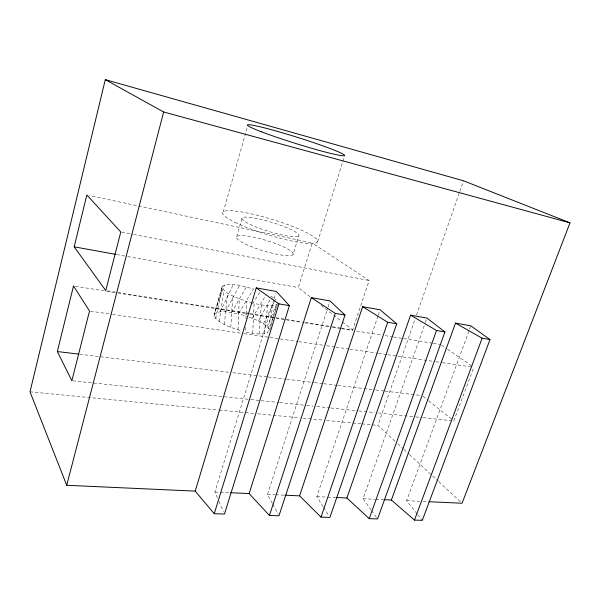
<?xml version="1.0" encoding="UTF-8"?>
<svg xmlns="http://www.w3.org/2000/svg" width="600" height="600" viewBox="0 0 600 600"><rect width="100%" height="100%" fill="white"/><g stroke="black" fill="none" stroke-linecap="round" stroke-linejoin="round"><path stroke-width="0.45" stroke-dasharray="3 2.25" d="M245.67 327.337L245.513 331.98C252.757 333.315 260.483 335.235 267.712 332.888L272.827 305.722L276.293 305.002L277.92 303.608M245.955 318.975L246.555 301.335C238.05 298.035 227.917 295.642 222.142 288.053L222.322 286.2C232.042 281.543 243.645 286.837 253.493 288.885L238.38 313.89C230.678 312.81 221.31 309.36 214.245 314.032L214.005 316.103C220.132 324.87 231.683 327.638 241.35 330.84M238.013 329.933L239.257 298.785M252.712 333.36L254.108 303.428L246.555 301.335M230.79 327.375L232.748 295.972M259.103 333.983L261.337 304.92L254.108 303.428M224.362 324.502L227.513 293.115M264.21 333.817L267.735 305.7L272.827 305.722M219.21 321.517L223.897 290.407M215.678 318.653L222.142 288.053M269.64 330.368L276.293 305.002M214.005 316.103L222.322 286.2L214.245 314.032L224.377 284.97M223.222 211.928L247.455 126.653M236.708 236.61L242.145 217.875M217.455 497.947L214.875 492.015L273.87 299.505M274.14 298.612L275.79 293.235M293.1 254.317A29.61 5.4 16.9 0 0 252.502 236.94A29.61 5.4 16.9 0 0 248.82 245.595A29.61 5.4 16.9 0 0 293.1 254.317L298.837 235.702A29.767 4.792 17 0 0 257.865 218.708A29.767 4.792 17 0 0 254.49 226.358A29.767 4.792 17 0 0 298.837 235.702M310.065 296.752L298.305 287.58L312.248 242.985L89.573 195.555M317.707 241.635L344.483 156.352M272.362 503.445L267.51 494.4L327.72 308.07M328.005 307.178L329.737 301.822M341.572 328.23L352.665 330.007L369.127 280.515L312.248 242.985M323.115 506.64L316.815 496.635L378.007 315.983M378.308 315.097L379.507 311.558M276.112 308.888L269.19 329.108C263.925 322.14 255 319.38 247.125 316.425M276.413 308.002L277.62 304.485M395.002 441.225L377.895 425.408L414.99 319.44M416.535 315.022L459.502 192.278M459.81 191.392L463.522 180.803M371.138 509.955L363.09 498.735L425.077 323.355M425.393 322.47L426.322 319.83M417.067 513.803L406.612 500.707L470.52 326.7M453.825 420.908L473.812 367.298M267.157 326.535L276.923 303.368M220.14 311.835L233.303 284.587M263.46 323.745L273.915 302.535M274.32 301.718L275.528 299.265L270.27 295.853M225.315 311.82L239.528 285.435M258.375 320.918L270.413 299.055M231.532 312.525L246.405 286.897M252.233 318.218L265.65 295.478M247.35 312.66L245.423 315.832L238.38 313.89M252.653 303.945L259.882 292.065M214.875 492.015L219.502 492.225M220.433 492.263L230.618 492.728M267.51 494.4L274.845 494.73M275.76 494.775L284.01 495.15M316.815 496.635L326.843 497.092M327.757 497.13L335.055 497.467M363.09 498.735L374.895 499.275M375.803 499.312L383.062 499.643M406.612 500.707L419.55 501.3M423.248 501.465L427.868 501.675M30 391.822L218.407 410.01M219.337 410.1L253.845 413.43M257.58 413.79L299.55 417.84M303.285 418.2L322.868 420.097M326.603 420.457L351.78 422.888M352.718 422.978L361.11 423.787M362.04 423.877L377.895 425.408M72.802 380.843L249.81 399.45M250.74 399.548L278.685 402.487M279.623 402.585L305.7 405.33M306.638 405.428L313.155 406.118M316.882 406.507L329.925 407.88M330.855 407.978L357.87 410.82M358.808 410.918L374.64 412.582M378.368 412.972L414.697 416.79M415.635 416.888L422.153 417.577M423.082 417.675L451.965 420.713M79.627 354.233L229.118 372.293M232.83 372.743L267.18 376.89M268.11 377.002L285.75 379.14M286.68 379.252L313.605 382.5M314.535 382.612L322.89 383.625M323.82 383.737L336.817 385.305M337.748 385.418L374.888 389.91M375.817 390.022L384.173 391.028M385.103 391.14L420.382 395.4M261.337 304.92L267.735 305.7M90.435 311.168L111.735 314.288M112.657 314.423L243.233 333.54M244.155 333.675L269.16 337.335M270.082 337.47L279.345 338.827M280.267 338.962L297.862 341.535M298.793 341.678L322.868 345.202M326.572 345.743L334.905 346.965M335.835 347.1L348.795 348.998M349.725 349.132L377.505 353.197M378.428 353.332L386.768 354.555M387.69 354.69L396.952 356.048M397.875 356.183L434.918 361.605M435.84 361.74L441.397 362.558M442.327 362.692L471.96 367.028M107.61 290.865L249.097 313.462M250.02 313.612L274.987 317.603M275.91 317.745L301.808 321.885M305.505 322.47L331.395 326.61M332.325 326.752L340.642 328.087M75.352 286.26L116.97 292.89M117.9 293.04L249.225 313.972M250.147 314.115L275.123 318.097M276.045 318.248L303.795 322.665M304.718 322.815L331.538 327.09M332.46 327.24L340.785 328.567M341.707 328.71L352.808 330.48M356.505 331.072L381.48 335.055M385.178 335.64L392.58 336.817M393.502 336.968L402.75 338.445M403.673 338.587L432.345 343.163M433.268 343.305L440.67 344.49M116.602 254.542L126.75 256.388M127.672 256.553L298.305 287.58M121.695 232.14L132.735 234.3M133.657 234.48L369.127 280.515M441.442 345.015L446.835 348.728M447.607 349.26L472.268 366.24M321.082 305.355L341.647 321.405M342.382 321.975L352.665 330.007M422.963 396.202L427.987 400.222M428.7 400.8L452.393 419.76M397.74 443.752L403.215 448.815M403.905 449.445L408.69 453.877M409.38 454.507L431.963 475.388M432.645 476.018L438.12 481.08M438.803 481.717L460.702 501.96M417.653 514.53L422.303 520.35M371.678 510.697L376.5 517.433M323.603 507.405L328.928 515.865M272.805 504.27L278.093 514.14M218.933 501.338L223.35 511.5M234.998 222.33A49.657 8.002 17 0 0 315.495 243.135A49.657 8.002 17 0 0 260.123 215.993A49.657 8.002 17 0 0 234.998 222.33"/><path stroke-width="0.9" d="M428.798 501.72L462.067 503.228L570 222.84L463.522 180.803L105.3 79.65L30 391.822L66.72 485.287L195.218 491.123L214.245 513.72L224.46 514.043L289.388 305.647L276.337 291.45L256.23 287.895L195.218 491.123M74.175 246.825L86.828 194.97L120.78 231.96L105.757 290.572L74.175 246.825L115.68 254.377M57.338 351.54L73.508 285.96L89.512 311.032L71.873 380.737L57.338 351.54L78.698 354.12M66.72 485.287L163.65 111.983L105.3 79.65M214.245 513.72L278.947 303.877L256.23 287.895M249.127 493.567L311.295 297.623L330.022 300.938L344.993 315.045L278.978 515.783L269.445 515.482L249.127 493.567L230.618 492.728M269.445 515.482L335.295 313.403L311.295 297.623M299.587 495.855L362.625 306.697L380.108 309.788L396.713 323.782L329.903 517.403L320.993 517.125L299.587 495.855L284.925 495.188M320.993 517.125L387.683 322.252L362.625 306.697M346.905 498L410.588 315.173L426.945 318.067L444.938 331.935L377.572 518.925L369.225 518.662L346.905 498L335.962 497.505M369.225 518.662L436.507 330.51L410.588 315.173M391.38 500.018L455.498 323.108L470.842 325.822L490.013 339.548L422.303 520.35L414.465 520.102L391.38 500.018L383.97 499.68M414.465 520.102L482.123 338.212L490.013 339.548M278.947 303.877L289.388 305.647M335.295 313.403L344.993 315.045M387.683 322.252L396.713 323.782M436.507 330.51L444.938 331.935M163.65 111.983L570 222.84M455.498 323.108L482.123 338.212M261.225 131.715A50.91 3.173 17.4 0 0 342.892 155.738A50.91 3.173 17.4 0 0 284.407 133.395A50.91 3.173 17.4 0 0 261.225 131.715"/></g></svg>
